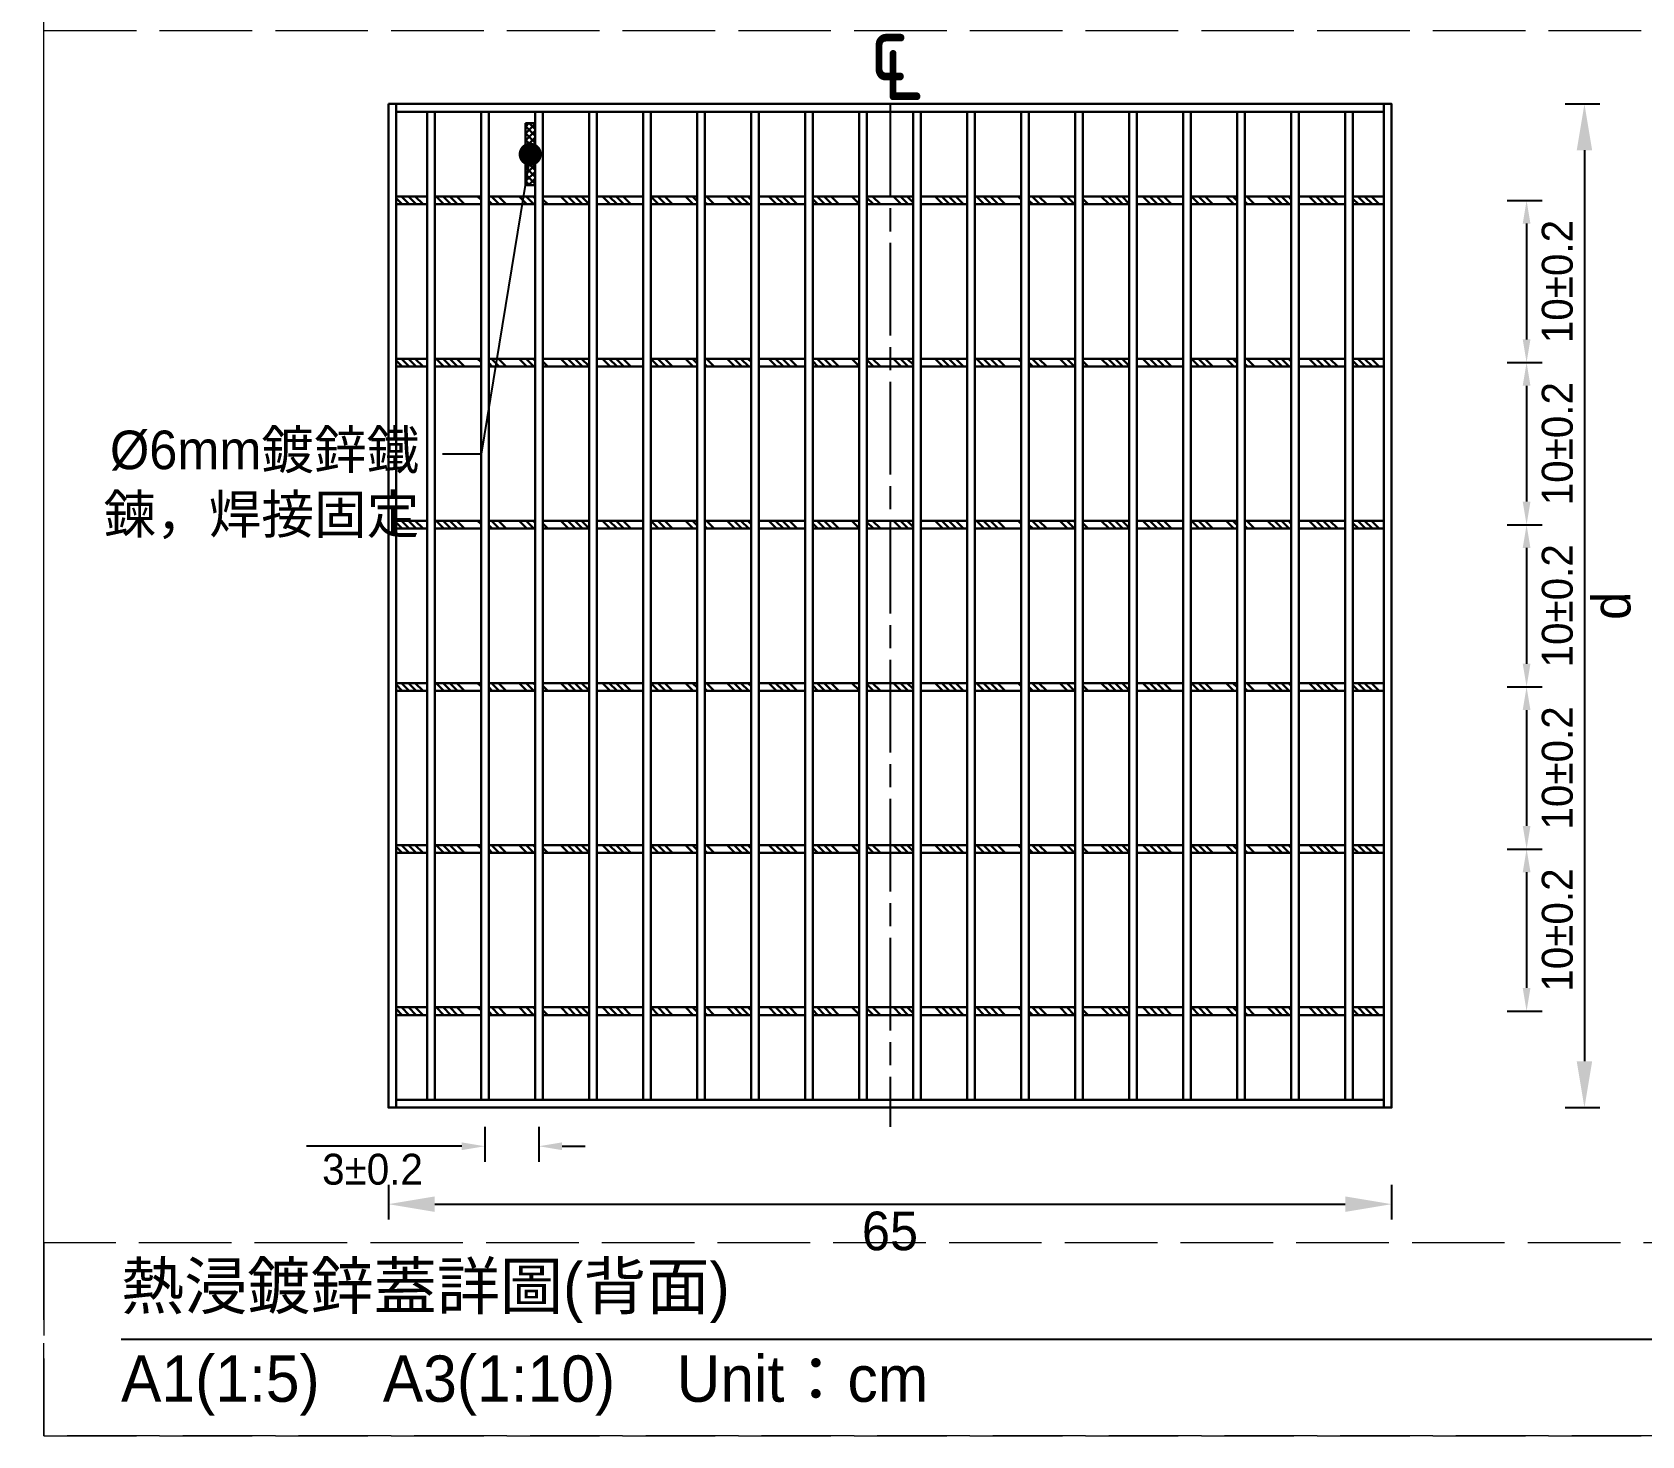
# Model space of a CAD drawing. Extents: x -2640 to 1802, y -2159 to 447.
# Drawn here: x -781.5 to -572.9, y -1721 to -1539.2 of the extents above; entities that cross this region are included whole.
import ezdxf
from ezdxf import colors
from ezdxf.entities.mleader import LeaderData, LeaderLine
from ezdxf.math import Vec2, Vec3

# ---------------------------------------------------------------- set-up
doc = ezdxf.new("R2010")
doc.units = 0
doc.header["$MEASUREMENT"] = 0
doc.linetypes.add('ACAD_ISO02W100', pattern=[15, 12, -3])
doc.linetypes.add('ACAD_ISO08W100', pattern=[36, 24, -3, 6, -3])
doc.layers.add('一、4.基本-隱藏', color=9, linetype='ACAD_ISO02W100', lineweight=20, plot=False)
doc.layers.add('三、3.文字-註解文字', color=2, linetype='Continuous')
doc.layers.add('二、2.繪圖-施作項目', color=181, linetype='Continuous', lineweight=30)
doc.styles.add('次圖名(詳圖)', font='MS PGothic.ttf', dxfattribs={"height": 6})
doc.styles.add('註解文字', font='MS PGothic.ttf', dxfattribs={"height": 4})
doc.styles.add('註解文字(詳圖)', font='MS PGothic.ttf', dxfattribs={"height": 5})
doc.dimstyles.new('註解文字', dxfattribs={"dimtxt": 4, "dimasz": 3, "dimexe": 2, "dimexo": 5, "dimgap": 1, "dimtad": 2, "dimzin": 0, "dimdsep": 46, "dimtxsty": '註解文字', "dimcen": 0.1, "dimclrd": 144, "dimclre": 144, "dimclrt": 256, "dimadec": 0, "dimazin": 0, "dimtfac": 1, "dimtofl": 0, "dimtmove": 0, "dimatfit": 3, "dimfxlon": 1, "dimtolj": 1, "dimtzin": 0, "dimlwd": -1, "dimlwe": -1, "dimarcsym": 1})
doc.dimstyles.new('註解文字(詳圖)', dxfattribs={"dimtxt": 5, "dimasz": 6, "dimexe": 2, "dimexo": 5, "dimgap": 1, "dimtad": 2, "dimzin": 0, "dimdsep": 46, "dimtxsty": '註解文字(詳圖)', "dimcen": 0.1, "dimclrd": 144, "dimclre": 144, "dimclrt": 256, "dimadec": 0, "dimazin": 0, "dimtfac": 1, "dimtofl": 0, "dimtmove": 0, "dimatfit": 3, "dimfxlon": 1, "dimtolj": 1, "dimtzin": 0, "dimlwd": -1, "dimlwe": -1, "dimarcsym": 1})

# ---------------------------------------------------------------- blocks, each defined once
blk = doc.blocks.new('_Dot')
at = {"color": 0, "linetype": 'ByBlock', "lineweight": -2}
blk.add_line((-0.5, 0), (-1, 0), dxfattribs=at)
at = {"color": 0, "linetype": 'ByBlock', "const_width": 0.5}
blk.add_lwpolyline([(-0.25, 0, 1), (0.25, 0, 1)], format="xyb", close=True, dxfattribs=at)
blk = doc.blocks.new('*D108')
at = {"layer": 'Defpoints', "color": 0, "transparency": 16777216}
for p in [(-735.35, -1678.5), (-605.35, -1678.5), (-605.35, -1691)]:
    blk.add_point(p, dxfattribs=at)
at = {"layer": '三、3.文字-註解文字', "color": 144, "transparency": 16777216}
for p, q in [((-735.35, -1688.5), (-735.35, -1693)), ((-605.35, -1688.5), (-605.35, -1693)), ((-729.35, -1691), (-611.35, -1691))]:
    blk.add_line(p, q, dxfattribs=at)
for points in [[(-729.35, -1690), (-729.35, -1692), (-735.35, -1691)], [(-611.35, -1690), (-611.35, -1692), (-605.35, -1691)]]:
    blk.add_solid(points, dxfattribs=at)
at = {"layer": '三、3.文字-註解文字', "transparency": 16777216, "insert": (-670.35, -1694.5), "char_height": 5, "attachment_point": 5, "style": '註解文字(詳圖)'}
blk.add_mtext('\\A1;65', dxfattribs=at)
blk = doc.blocks.new('*D109')
at = {"layer": 'Defpoints', "color": 0, "transparency": 16777216}
for p in [(-722.85, -1671.5), (-715.85, -1671.5), (-715.85, -1683.5)]:
    blk.add_point(p, dxfattribs=at)
at = {"layer": '三、3.文字-註解文字', "color": 144, "transparency": 16777216}
for p, q in [((-722.85, -1681), (-722.85, -1685.5)), ((-715.85, -1681), (-715.85, -1685.5)), ((-725.85, -1683.5), (-745.98, -1683.5)), ((-712.85, -1683.5), (-709.85, -1683.5))]:
    blk.add_line(p, q, dxfattribs=at)
for points in [[(-725.85, -1683), (-725.85, -1684), (-722.85, -1683.5)], [(-712.85, -1683), (-712.85, -1684), (-715.85, -1683.5)]]:
    blk.add_solid(points, dxfattribs=at)
at = {"layer": '三、3.文字-註解文字', "transparency": 16777216, "insert": (-737.41, -1686.5), "char_height": 4, "attachment_point": 5, "style": '註解文字'}
blk.add_mtext('\\A1;3%%P0.2', dxfattribs=at)
blk = doc.blocks.new('*D129')
at = {"layer": 'Defpoints', "color": 0, "transparency": 16777216}
for p in [(-605.35, -1548.5), (-605.35, -1678.5), (-580.35, -1678.5)]:
    blk.add_point(p, dxfattribs=at)
at = {"layer": '三、3.文字-註解文字', "color": 144, "transparency": 16777216}
for p, q in [((-582.85, -1548.5), (-578.35, -1548.5)), ((-580.35, -1554.5), (-580.35, -1672.5)), ((-582.85, -1678.5), (-578.35, -1678.5))]:
    blk.add_line(p, q, dxfattribs=at)
for points in [[(-581.35, -1554.5), (-579.35, -1554.5), (-580.35, -1548.5)], [(-581.35, -1672.5), (-579.35, -1672.5), (-580.35, -1678.5)]]:
    blk.add_solid(points, dxfattribs=at)
at = {"layer": '三、3.文字-註解文字', "transparency": 16777216, "insert": (-576.85, -1613.5), "char_height": 5, "attachment_point": 5, "rotation": 90, "style": '註解文字(詳圖)'}
blk.add_mtext('\\A1;d', dxfattribs=at)
blk = doc.blocks.new('*D130')
at = {"layer": 'Defpoints', "color": 0, "transparency": 16777216}
for p in [(-606.35, -1561), (-606.35, -1582), (-587.85, -1582)]:
    blk.add_point(p, dxfattribs=at)
at = {"layer": '三、3.文字-註解文字', "color": 144, "transparency": 16777216}
for p, q in [((-590.35, -1561), (-585.85, -1561)), ((-587.85, -1564), (-587.85, -1579)), ((-590.35, -1582), (-585.85, -1582))]:
    blk.add_line(p, q, dxfattribs=at)
for points in [[(-588.35, -1564), (-587.35, -1564), (-587.85, -1561)], [(-588.35, -1579), (-587.35, -1579), (-587.85, -1582)]]:
    blk.add_solid(points, dxfattribs=at)
at = {"layer": '三、3.文字-註解文字', "transparency": 16777216, "insert": (-583.85, -1571.5), "char_height": 4, "attachment_point": 5, "rotation": 90, "style": '註解文字'}
blk.add_mtext('\\A1;10%%P0.2', dxfattribs=at)
blk = doc.blocks.new('*D131')
at = {"layer": 'Defpoints', "color": 0, "transparency": 16777216}
for p in [(-606.35, -1582), (-606.35, -1603), (-587.85, -1603)]:
    blk.add_point(p, dxfattribs=at)
at = {"layer": '三、3.文字-註解文字', "color": 144, "transparency": 16777216}
for p, q in [((-590.35, -1582), (-585.85, -1582)), ((-587.85, -1585), (-587.85, -1600)), ((-590.35, -1603), (-585.85, -1603))]:
    blk.add_line(p, q, dxfattribs=at)
for points in [[(-588.35, -1585), (-587.35, -1585), (-587.85, -1582)], [(-588.35, -1600), (-587.35, -1600), (-587.85, -1603)]]:
    blk.add_solid(points, dxfattribs=at)
at = {"layer": '三、3.文字-註解文字', "transparency": 16777216, "insert": (-583.85, -1592.5), "char_height": 4, "attachment_point": 5, "rotation": 90, "style": '註解文字'}
blk.add_mtext('\\A1;10%%P0.2', dxfattribs=at)
blk = doc.blocks.new('*D132')
at = {"layer": 'Defpoints', "color": 0, "transparency": 16777216}
for p in [(-606.35, -1603), (-606.35, -1624), (-587.85, -1624)]:
    blk.add_point(p, dxfattribs=at)
at = {"layer": '三、3.文字-註解文字', "color": 144, "transparency": 16777216}
for p, q in [((-590.35, -1603), (-585.85, -1603)), ((-587.85, -1606), (-587.85, -1621)), ((-590.35, -1624), (-585.85, -1624))]:
    blk.add_line(p, q, dxfattribs=at)
for points in [[(-588.35, -1606), (-587.35, -1606), (-587.85, -1603)], [(-588.35, -1621), (-587.35, -1621), (-587.85, -1624)]]:
    blk.add_solid(points, dxfattribs=at)
at = {"layer": '三、3.文字-註解文字', "transparency": 16777216, "insert": (-583.85, -1613.5), "char_height": 4, "attachment_point": 5, "rotation": 90, "style": '註解文字'}
blk.add_mtext('\\A1;10%%P0.2', dxfattribs=at)
blk = doc.blocks.new('*D127')
at = {"layer": 'Defpoints', "color": 0, "transparency": 16777216}
for p in [(-606.35, -1624), (-606.35, -1645), (-587.85, -1645)]:
    blk.add_point(p, dxfattribs=at)
at = {"layer": '三、3.文字-註解文字', "color": 144, "transparency": 16777216}
for p, q in [((-590.35, -1624), (-585.85, -1624)), ((-587.85, -1627), (-587.85, -1642)), ((-590.35, -1645), (-585.85, -1645))]:
    blk.add_line(p, q, dxfattribs=at)
for points in [[(-588.35, -1627), (-587.35, -1627), (-587.85, -1624)], [(-588.35, -1642), (-587.35, -1642), (-587.85, -1645)]]:
    blk.add_solid(points, dxfattribs=at)
at = {"layer": '三、3.文字-註解文字', "transparency": 16777216, "insert": (-583.85, -1634.5), "char_height": 4, "attachment_point": 5, "rotation": 90, "style": '註解文字'}
blk.add_mtext('\\A1;10%%P0.2', dxfattribs=at)
blk = doc.blocks.new('*D128')
at = {"layer": 'Defpoints', "color": 0, "transparency": 16777216}
for p in [(-606.35, -1645), (-606.35, -1666), (-587.85, -1666)]:
    blk.add_point(p, dxfattribs=at)
at = {"layer": '三、3.文字-註解文字', "color": 144, "transparency": 16777216}
for p, q in [((-590.35, -1645), (-585.85, -1645)), ((-587.85, -1648), (-587.85, -1663)), ((-590.35, -1666), (-585.85, -1666))]:
    blk.add_line(p, q, dxfattribs=at)
for points in [[(-588.35, -1648), (-587.35, -1648), (-587.85, -1645)], [(-588.35, -1663), (-587.35, -1663), (-587.85, -1666)]]:
    blk.add_solid(points, dxfattribs=at)
at = {"layer": '三、3.文字-註解文字', "transparency": 16777216, "insert": (-583.85, -1655.5), "char_height": 4, "attachment_point": 5, "rotation": 90, "style": '註解文字'}
blk.add_mtext('\\A1;10%%P0.2', dxfattribs=at)

msp = doc.modelspace()

# ---------------------------------------------------------------- hatches: boundary and pattern name
at = {"layer": '二、2.繪圖-施作項目'}
h = msp.add_hatch(dxfattribs=at)
h.set_pattern_fill('ANSI37', color=144, scale=5)
h.set_pattern_definition([(45, (312.1575, -623.34146), (-0.44194174, 0.44194174), []), (135, (312.1575, -623.34146), (-0.44194174, -0.44194174), [])])
h.paths.add_polyline_path([(-716.347, -1551), (-717.597, -1551), (-717.597, -1559), (-716.347, -1559)])
h = msp.add_hatch(dxfattribs=at)
h.set_pattern_fill('ANSI34', color=256, scale=0.2, angle=270)
h.set_pattern_definition([(315, (-4765.2845, -4488.5812), (2.6940768, 2.6940768), []), (315, (-4765.2845, -4489.4792), (2.6940768, 2.6940768), []), (315, (-4765.2845, -4490.3773), (2.6940768, 2.6940768), []), (315, (-4765.2845, -4491.2753), (2.6940768, 2.6940768), [])])
h.paths.add_polyline_path([(-730.347, -1560.5), (-734.347, -1560.5), (-734.347, -1561.5), (-730.347, -1561.5)])
h.paths.add_polyline_path([(-723.347, -1560.5), (-729.347, -1560.5), (-729.347, -1561.5), (-723.347, -1561.5)])
h.paths.add_polyline_path([(-716.347, -1560.5), (-722.347, -1560.5), (-722.347, -1561.5), (-716.347, -1561.5)])
h.paths.add_polyline_path([(-709.347, -1560.5), (-715.347, -1560.5), (-715.347, -1561.5), (-709.347, -1561.5)])
h.paths.add_polyline_path([(-702.347, -1560.5), (-708.347, -1560.5), (-708.347, -1561.5), (-702.347, -1561.5)])
h.paths.add_polyline_path([(-695.347, -1560.5), (-701.347, -1560.5), (-701.347, -1561.5), (-695.347, -1561.5)])
h.paths.add_polyline_path([(-688.347, -1560.5), (-694.347, -1560.5), (-694.347, -1561.5), (-688.347, -1561.5)])
h.paths.add_polyline_path([(-681.347, -1560.5), (-687.347, -1560.5), (-687.347, -1561.5), (-681.347, -1561.5)])
h.paths.add_polyline_path([(-674.347, -1560.5), (-680.347, -1560.5), (-680.347, -1561.5), (-674.347, -1561.5)])
h.paths.add_polyline_path([(-667.347, -1560.5), (-673.347, -1560.5), (-673.347, -1561.5), (-667.347, -1561.5)])
h.paths.add_polyline_path([(-660.347, -1560.5), (-666.347, -1560.5), (-666.347, -1561.5), (-660.347, -1561.5)])
h.paths.add_polyline_path([(-653.347, -1560.5), (-659.347, -1560.5), (-659.347, -1561.5), (-653.347, -1561.5)])
h.paths.add_polyline_path([(-646.347, -1560.5), (-652.347, -1560.5), (-652.347, -1561.5), (-646.347, -1561.5)])
h.paths.add_polyline_path([(-639.347, -1560.5), (-645.347, -1560.5), (-645.347, -1561.5), (-639.347, -1561.5)])
h.paths.add_polyline_path([(-632.347, -1560.5), (-638.347, -1560.5), (-638.347, -1561.5), (-632.347, -1561.5)])
h.paths.add_polyline_path([(-625.347, -1560.5), (-631.347, -1560.5), (-631.347, -1561.5), (-625.347, -1561.5)])
h.paths.add_polyline_path([(-618.347, -1560.5), (-624.347, -1560.5), (-624.347, -1561.5), (-618.347, -1561.5)])
h.paths.add_polyline_path([(-611.347, -1560.5), (-617.347, -1560.5), (-617.347, -1561.5), (-611.347, -1561.5)])
h.paths.add_polyline_path([(-606.347, -1560.5), (-610.347, -1560.5), (-610.347, -1561.5), (-606.347, -1561.5)])
h = msp.add_hatch(dxfattribs=at)
h.set_pattern_fill('ANSI34', color=256, scale=0.2, angle=270)
h.set_pattern_definition([(315, (-4765.2845, -4509.5812), (2.6940768, 2.6940768), []), (315, (-4765.2845, -4510.4792), (2.6940768, 2.6940768), []), (315, (-4765.2845, -4511.3773), (2.6940768, 2.6940768), []), (315, (-4765.2845, -4512.2753), (2.6940768, 2.6940768), [])])
h.paths.add_polyline_path([(-730.347, -1581.5), (-734.347, -1581.5), (-734.347, -1582.5), (-730.347, -1582.5)])
h.paths.add_polyline_path([(-723.347, -1581.5), (-729.347, -1581.5), (-729.347, -1582.5), (-723.347, -1582.5)])
h.paths.add_polyline_path([(-716.347, -1581.5), (-722.347, -1581.5), (-722.347, -1582.5), (-716.347, -1582.5)])
h.paths.add_polyline_path([(-709.347, -1581.5), (-715.347, -1581.5), (-715.347, -1582.5), (-709.347, -1582.5)])
h.paths.add_polyline_path([(-702.347, -1581.5), (-708.347, -1581.5), (-708.347, -1582.5), (-702.347, -1582.5)])
h.paths.add_polyline_path([(-695.347, -1581.5), (-701.347, -1581.5), (-701.347, -1582.5), (-695.347, -1582.5)])
h.paths.add_polyline_path([(-688.347, -1581.5), (-694.347, -1581.5), (-694.347, -1582.5), (-688.347, -1582.5)])
h.paths.add_polyline_path([(-681.347, -1581.5), (-687.347, -1581.5), (-687.347, -1582.5), (-681.347, -1582.5)])
h.paths.add_polyline_path([(-674.347, -1581.5), (-680.347, -1581.5), (-680.347, -1582.5), (-674.347, -1582.5)])
h.paths.add_polyline_path([(-667.347, -1581.5), (-673.347, -1581.5), (-673.347, -1582.5), (-667.347, -1582.5)])
h.paths.add_polyline_path([(-660.347, -1581.5), (-666.347, -1581.5), (-666.347, -1582.5), (-660.347, -1582.5)])
h.paths.add_polyline_path([(-653.347, -1581.5), (-659.347, -1581.5), (-659.347, -1582.5), (-653.347, -1582.5)])
h.paths.add_polyline_path([(-646.347, -1581.5), (-652.347, -1581.5), (-652.347, -1582.5), (-646.347, -1582.5)])
h.paths.add_polyline_path([(-639.347, -1581.5), (-645.347, -1581.5), (-645.347, -1582.5), (-639.347, -1582.5)])
h.paths.add_polyline_path([(-632.347, -1581.5), (-638.347, -1581.5), (-638.347, -1582.5), (-632.347, -1582.5)])
h.paths.add_polyline_path([(-625.347, -1581.5), (-631.347, -1581.5), (-631.347, -1582.5), (-625.347, -1582.5)])
h.paths.add_polyline_path([(-618.347, -1581.5), (-624.347, -1581.5), (-624.347, -1582.5), (-618.347, -1582.5)])
h.paths.add_polyline_path([(-611.347, -1581.5), (-617.347, -1581.5), (-617.347, -1582.5), (-611.347, -1582.5)])
h.paths.add_polyline_path([(-606.347, -1581.5), (-610.347, -1581.5), (-610.347, -1582.5), (-606.347, -1582.5)])
h = msp.add_hatch(dxfattribs=at)
h.set_pattern_fill('ANSI34', color=256, scale=0.2, angle=270)
h.set_pattern_definition([(315, (-4765.2845, -4530.5812), (2.6940768, 2.6940768), []), (315, (-4765.2845, -4531.4792), (2.6940768, 2.6940768), []), (315, (-4765.2845, -4532.3773), (2.6940768, 2.6940768), []), (315, (-4765.2845, -4533.2753), (2.6940768, 2.6940768), [])])
h.paths.add_polyline_path([(-730.347, -1602.5), (-734.347, -1602.5), (-734.347, -1603.5), (-730.347, -1603.5)])
h.paths.add_polyline_path([(-723.347, -1602.5), (-729.347, -1602.5), (-729.347, -1603.5), (-723.347, -1603.5)])
h.paths.add_polyline_path([(-716.347, -1602.5), (-722.347, -1602.5), (-722.347, -1603.5), (-716.347, -1603.5)])
h.paths.add_polyline_path([(-709.347, -1602.5), (-715.347, -1602.5), (-715.347, -1603.5), (-709.347, -1603.5)])
h.paths.add_polyline_path([(-702.347, -1602.5), (-708.347, -1602.5), (-708.347, -1603.5), (-702.347, -1603.5)])
h.paths.add_polyline_path([(-695.347, -1602.5), (-701.347, -1602.5), (-701.347, -1603.5), (-695.347, -1603.5)])
h.paths.add_polyline_path([(-688.347, -1602.5), (-694.347, -1602.5), (-694.347, -1603.5), (-688.347, -1603.5)])
h.paths.add_polyline_path([(-681.347, -1602.5), (-687.347, -1602.5), (-687.347, -1603.5), (-681.347, -1603.5)])
h.paths.add_polyline_path([(-674.347, -1602.5), (-680.347, -1602.5), (-680.347, -1603.5), (-674.347, -1603.5)])
h.paths.add_polyline_path([(-667.347, -1602.5), (-673.347, -1602.5), (-673.347, -1603.5), (-667.347, -1603.5)])
h.paths.add_polyline_path([(-660.347, -1602.5), (-666.347, -1602.5), (-666.347, -1603.5), (-660.347, -1603.5)])
h.paths.add_polyline_path([(-653.347, -1602.5), (-659.347, -1602.5), (-659.347, -1603.5), (-653.347, -1603.5)])
h.paths.add_polyline_path([(-646.347, -1602.5), (-652.347, -1602.5), (-652.347, -1603.5), (-646.347, -1603.5)])
h.paths.add_polyline_path([(-639.347, -1602.5), (-645.347, -1602.5), (-645.347, -1603.5), (-639.347, -1603.5)])
h.paths.add_polyline_path([(-632.347, -1602.5), (-638.347, -1602.5), (-638.347, -1603.5), (-632.347, -1603.5)])
h.paths.add_polyline_path([(-625.347, -1602.5), (-631.347, -1602.5), (-631.347, -1603.5), (-625.347, -1603.5)])
h.paths.add_polyline_path([(-618.347, -1602.5), (-624.347, -1602.5), (-624.347, -1603.5), (-618.347, -1603.5)])
h.paths.add_polyline_path([(-611.347, -1602.5), (-617.347, -1602.5), (-617.347, -1603.5), (-611.347, -1603.5)])
h.paths.add_polyline_path([(-606.347, -1602.5), (-610.347, -1602.5), (-610.347, -1603.5), (-606.347, -1603.5)])
h = msp.add_hatch(dxfattribs=at)
h.set_pattern_fill('ANSI34', color=256, scale=0.2, angle=270)
h.set_pattern_definition([(315, (-4765.2845, -4551.5812), (2.6940768, 2.6940768), []), (315, (-4765.2845, -4552.4792), (2.6940768, 2.6940768), []), (315, (-4765.2845, -4553.3773), (2.6940768, 2.6940768), []), (315, (-4765.2845, -4554.2753), (2.6940768, 2.6940768), [])])
h.paths.add_polyline_path([(-730.347, -1623.5), (-734.347, -1623.5), (-734.347, -1624.5), (-730.347, -1624.5)])
h.paths.add_polyline_path([(-723.347, -1623.5), (-729.347, -1623.5), (-729.347, -1624.5), (-723.347, -1624.5)])
h.paths.add_polyline_path([(-716.347, -1623.5), (-722.347, -1623.5), (-722.347, -1624.5), (-716.347, -1624.5)])
h.paths.add_polyline_path([(-709.347, -1623.5), (-715.347, -1623.5), (-715.347, -1624.5), (-709.347, -1624.5)])
h.paths.add_polyline_path([(-702.347, -1623.5), (-708.347, -1623.5), (-708.347, -1624.5), (-702.347, -1624.5)])
h.paths.add_polyline_path([(-695.347, -1623.5), (-701.347, -1623.5), (-701.347, -1624.5), (-695.347, -1624.5)])
h.paths.add_polyline_path([(-688.347, -1623.5), (-694.347, -1623.5), (-694.347, -1624.5), (-688.347, -1624.5)])
h.paths.add_polyline_path([(-681.347, -1623.5), (-687.347, -1623.5), (-687.347, -1624.5), (-681.347, -1624.5)])
h.paths.add_polyline_path([(-674.347, -1623.5), (-680.347, -1623.5), (-680.347, -1624.5), (-674.347, -1624.5)])
h.paths.add_polyline_path([(-667.347, -1623.5), (-673.347, -1623.5), (-673.347, -1624.5), (-667.347, -1624.5)])
h.paths.add_polyline_path([(-660.347, -1623.5), (-666.347, -1623.5), (-666.347, -1624.5), (-660.347, -1624.5)])
h.paths.add_polyline_path([(-653.347, -1623.5), (-659.347, -1623.5), (-659.347, -1624.5), (-653.347, -1624.5)])
h.paths.add_polyline_path([(-646.347, -1623.5), (-652.347, -1623.5), (-652.347, -1624.5), (-646.347, -1624.5)])
h.paths.add_polyline_path([(-639.347, -1623.5), (-645.347, -1623.5), (-645.347, -1624.5), (-639.347, -1624.5)])
h.paths.add_polyline_path([(-632.347, -1623.5), (-638.347, -1623.5), (-638.347, -1624.5), (-632.347, -1624.5)])
h.paths.add_polyline_path([(-625.347, -1623.5), (-631.347, -1623.5), (-631.347, -1624.5), (-625.347, -1624.5)])
h.paths.add_polyline_path([(-618.347, -1623.5), (-624.347, -1623.5), (-624.347, -1624.5), (-618.347, -1624.5)])
h.paths.add_polyline_path([(-611.347, -1623.5), (-617.347, -1623.5), (-617.347, -1624.5), (-611.347, -1624.5)])
h.paths.add_polyline_path([(-606.347, -1623.5), (-610.347, -1623.5), (-610.347, -1624.5), (-606.347, -1624.5)])
h = msp.add_hatch(dxfattribs=at)
h.set_pattern_fill('ANSI34', color=256, scale=0.2, angle=270)
h.set_pattern_definition([(315, (-4765.2845, -4572.5812), (2.6940768, 2.6940768), []), (315, (-4765.2845, -4573.4792), (2.6940768, 2.6940768), []), (315, (-4765.2845, -4574.3773), (2.6940768, 2.6940768), []), (315, (-4765.2845, -4575.2753), (2.6940768, 2.6940768), [])])
h.paths.add_polyline_path([(-730.347, -1644.5), (-734.347, -1644.5), (-734.347, -1645.5), (-730.347, -1645.5)])
h.paths.add_polyline_path([(-723.347, -1644.5), (-729.347, -1644.5), (-729.347, -1645.5), (-723.347, -1645.5)])
h.paths.add_polyline_path([(-716.347, -1644.5), (-722.347, -1644.5), (-722.347, -1645.5), (-716.347, -1645.5)])
h.paths.add_polyline_path([(-709.347, -1644.5), (-715.347, -1644.5), (-715.347, -1645.5), (-709.347, -1645.5)])
h.paths.add_polyline_path([(-702.347, -1644.5), (-708.347, -1644.5), (-708.347, -1645.5), (-702.347, -1645.5)])
h.paths.add_polyline_path([(-695.347, -1644.5), (-701.347, -1644.5), (-701.347, -1645.5), (-695.347, -1645.5)])
h.paths.add_polyline_path([(-688.347, -1644.5), (-694.347, -1644.5), (-694.347, -1645.5), (-688.347, -1645.5)])
h.paths.add_polyline_path([(-681.347, -1644.5), (-687.347, -1644.5), (-687.347, -1645.5), (-681.347, -1645.5)])
h.paths.add_polyline_path([(-674.347, -1644.5), (-680.347, -1644.5), (-680.347, -1645.5), (-674.347, -1645.5)])
h.paths.add_polyline_path([(-667.347, -1644.5), (-673.347, -1644.5), (-673.347, -1645.5), (-667.347, -1645.5)])
h.paths.add_polyline_path([(-660.347, -1644.5), (-666.347, -1644.5), (-666.347, -1645.5), (-660.347, -1645.5)])
h.paths.add_polyline_path([(-653.347, -1644.5), (-659.347, -1644.5), (-659.347, -1645.5), (-653.347, -1645.5)])
h.paths.add_polyline_path([(-646.347, -1644.5), (-652.347, -1644.5), (-652.347, -1645.5), (-646.347, -1645.5)])
h.paths.add_polyline_path([(-639.347, -1644.5), (-645.347, -1644.5), (-645.347, -1645.5), (-639.347, -1645.5)])
h.paths.add_polyline_path([(-632.347, -1644.5), (-638.347, -1644.5), (-638.347, -1645.5), (-632.347, -1645.5)])
h.paths.add_polyline_path([(-625.347, -1644.5), (-631.347, -1644.5), (-631.347, -1645.5), (-625.347, -1645.5)])
h.paths.add_polyline_path([(-618.347, -1644.5), (-624.347, -1644.5), (-624.347, -1645.5), (-618.347, -1645.5)])
h.paths.add_polyline_path([(-611.347, -1644.5), (-617.347, -1644.5), (-617.347, -1645.5), (-611.347, -1645.5)])
h.paths.add_polyline_path([(-606.347, -1644.5), (-610.347, -1644.5), (-610.347, -1645.5), (-606.347, -1645.5)])
h = msp.add_hatch(dxfattribs=at)
h.set_pattern_fill('ANSI34', color=256, scale=0.2, angle=270)
h.set_pattern_definition([(315, (-4765.2845, -4593.5812), (2.6940768, 2.6940768), []), (315, (-4765.2845, -4594.4792), (2.6940768, 2.6940768), []), (315, (-4765.2845, -4595.3773), (2.6940768, 2.6940768), []), (315, (-4765.2845, -4596.2753), (2.6940768, 2.6940768), [])])
h.paths.add_polyline_path([(-730.347, -1665.5), (-734.347, -1665.5), (-734.347, -1666.5), (-730.347, -1666.5)])
h.paths.add_polyline_path([(-723.347, -1665.5), (-729.347, -1665.5), (-729.347, -1666.5), (-723.347, -1666.5)])
h.paths.add_polyline_path([(-716.347, -1665.5), (-722.347, -1665.5), (-722.347, -1666.5), (-716.347, -1666.5)])
h.paths.add_polyline_path([(-709.347, -1665.5), (-715.347, -1665.5), (-715.347, -1666.5), (-709.347, -1666.5)])
h.paths.add_polyline_path([(-702.347, -1665.5), (-708.347, -1665.5), (-708.347, -1666.5), (-702.347, -1666.5)])
h.paths.add_polyline_path([(-695.347, -1665.5), (-701.347, -1665.5), (-701.347, -1666.5), (-695.347, -1666.5)])
h.paths.add_polyline_path([(-688.347, -1665.5), (-694.347, -1665.5), (-694.347, -1666.5), (-688.347, -1666.5)])
h.paths.add_polyline_path([(-681.347, -1665.5), (-687.347, -1665.5), (-687.347, -1666.5), (-681.347, -1666.5)])
h.paths.add_polyline_path([(-674.347, -1665.5), (-680.347, -1665.5), (-680.347, -1666.5), (-674.347, -1666.5)])
h.paths.add_polyline_path([(-667.347, -1665.5), (-673.347, -1665.5), (-673.347, -1666.5), (-667.347, -1666.5)])
h.paths.add_polyline_path([(-660.347, -1665.5), (-666.347, -1665.5), (-666.347, -1666.5), (-660.347, -1666.5)])
h.paths.add_polyline_path([(-653.347, -1665.5), (-659.347, -1665.5), (-659.347, -1666.5), (-653.347, -1666.5)])
h.paths.add_polyline_path([(-646.347, -1665.5), (-652.347, -1665.5), (-652.347, -1666.5), (-646.347, -1666.5)])
h.paths.add_polyline_path([(-639.347, -1665.5), (-645.347, -1665.5), (-645.347, -1666.5), (-639.347, -1666.5)])
h.paths.add_polyline_path([(-632.347, -1665.5), (-638.347, -1665.5), (-638.347, -1666.5), (-632.347, -1666.5)])
h.paths.add_polyline_path([(-625.347, -1665.5), (-631.347, -1665.5), (-631.347, -1666.5), (-625.347, -1666.5)])
h.paths.add_polyline_path([(-618.347, -1665.5), (-624.347, -1665.5), (-624.347, -1666.5), (-618.347, -1666.5)])
h.paths.add_polyline_path([(-611.347, -1665.5), (-617.347, -1665.5), (-617.347, -1666.5), (-611.347, -1666.5)])
h.paths.add_polyline_path([(-606.347, -1665.5), (-610.347, -1665.5), (-610.347, -1666.5), (-606.347, -1666.5)])

# ---------------------------------------------------------------- linework, layer by layer
at = {"layer": '一、4.基本-隱藏'}
for points in [[(-780, -1214), (0, -1214), (0, -1721), (-780, -1721)], [(-780, -1539), (-545.693, -1539), (-545.693, -1696), (-780, -1696)], [(-780, -1721), (-545.693, -1721), (-545.693, -1696), (-780, -1696)]]:
    msp.add_lwpolyline(points, close=True, dxfattribs=at)
at = {"layer": '三、3.文字-註解文字', "linetype": 'ACAD_ISO08W100', "ltscale": 0.5}
msp.add_lwpolyline([(-670.347, -1548.5), (-670.347, -1681)], dxfattribs=at)
at = {"layer": '三、3.文字-註解文字'}
msp.add_lwpolyline([(-770, -1708.5), (-555.693, -1708.5)], dxfattribs=at)
at = {"layer": '二、2.繪圖-施作項目'}
for points in [[(-735.347, -1548.5), (-605.347, -1548.5)], [(-735.347, -1548.5), (-735.347, -1678.5)], [(-734.347, -1548.5), (-734.347, -1678.5)], [(-734.347, -1549.5), (-606.347, -1549.5)], [(-730.347, -1549.5), (-730.347, -1677.5)], [(-729.347, -1549.5), (-729.347, -1677.5)], [(-723.347, -1549.5), (-723.347, -1677.5)], [(-722.347, -1549.5), (-722.347, -1677.5)], [(-716.347, -1549.5), (-716.347, -1677.5)], [(-715.347, -1549.5), (-715.347, -1677.5)], [(-709.347, -1549.5), (-709.347, -1677.5)], [(-708.347, -1549.5), (-708.347, -1677.5)], [(-702.347, -1549.5), (-702.347, -1677.5)], [(-701.347, -1549.5), (-701.347, -1677.5)], [(-695.347, -1549.5), (-695.347, -1677.5)], [(-694.347, -1549.5), (-694.347, -1677.5)], [(-688.347, -1549.5), (-688.347, -1677.5)], [(-687.347, -1549.5), (-687.347, -1677.5)], [(-681.347, -1549.5), (-681.347, -1677.5)], [(-680.347, -1549.5), (-680.347, -1677.5)], [(-674.347, -1549.5), (-674.347, -1677.5)], [(-673.347, -1549.5), (-673.347, -1677.5)], [(-667.347, -1549.5), (-667.347, -1677.5)], [(-666.347, -1549.5), (-666.347, -1677.5)], [(-660.347, -1549.5), (-660.347, -1677.5)], [(-659.347, -1549.5), (-659.347, -1677.5)], [(-653.347, -1549.5), (-653.347, -1677.5)], [(-652.347, -1549.5), (-652.347, -1677.5)], [(-646.347, -1549.5), (-646.347, -1677.5)], [(-645.347, -1549.5), (-645.347, -1677.5)], [(-639.347, -1549.5), (-639.347, -1677.5)], [(-638.347, -1549.5), (-638.347, -1677.5)], [(-632.347, -1549.5), (-632.347, -1677.5)], [(-631.347, -1549.5), (-631.347, -1677.5)], [(-625.347, -1549.5), (-625.347, -1677.5)], [(-624.347, -1549.5), (-624.347, -1677.5)], [(-618.347, -1549.5), (-618.347, -1677.5)], [(-617.347, -1549.5), (-617.347, -1677.5)], [(-611.347, -1549.5), (-611.347, -1677.5)], [(-610.347, -1549.5), (-610.347, -1677.5)], [(-606.347, -1548.5), (-606.347, -1678.5)], [(-605.347, -1548.5), (-605.347, -1678.5)], [(-717.597, -1559), (-717.597, -1551)], [(-717.597, -1551), (-716.347, -1551)], [(-716.347, -1559), (-716.347, -1551)], [(-717.597, -1559), (-716.347, -1559)], [(-734.347, -1560.5), (-730.347, -1560.5)], [(-734.347, -1561.5), (-730.347, -1561.5)], [(-729.347, -1560.5), (-723.347, -1560.5)], [(-729.347, -1561.5), (-723.347, -1561.5)], [(-722.347, -1560.5), (-716.347, -1560.5)], [(-722.347, -1561.5), (-716.347, -1561.5)], [(-715.347, -1560.5), (-709.347, -1560.5)], [(-715.347, -1561.5), (-709.347, -1561.5)], [(-708.347, -1560.5), (-702.347, -1560.5)], [(-708.347, -1561.5), (-702.347, -1561.5)], [(-701.347, -1560.5), (-695.347, -1560.5)], [(-701.347, -1561.5), (-695.347, -1561.5)], [(-694.347, -1560.5), (-688.347, -1560.5)], [(-694.347, -1561.5), (-688.347, -1561.5)], [(-687.347, -1560.5), (-681.347, -1560.5)], [(-687.347, -1561.5), (-681.347, -1561.5)], [(-680.347, -1560.5), (-674.347, -1560.5)], [(-680.347, -1561.5), (-674.347, -1561.5)], [(-673.347, -1560.5), (-667.347, -1560.5)], [(-673.347, -1561.5), (-667.347, -1561.5)], [(-666.347, -1560.5), (-660.347, -1560.5)], [(-666.347, -1561.5), (-660.347, -1561.5)], [(-659.347, -1560.5), (-653.347, -1560.5)], [(-659.347, -1561.5), (-653.347, -1561.5)], [(-652.347, -1560.5), (-646.347, -1560.5)], [(-652.347, -1561.5), (-646.347, -1561.5)], [(-645.347, -1560.5), (-639.347, -1560.5)], [(-645.347, -1561.5), (-639.347, -1561.5)], [(-638.347, -1560.5), (-632.347, -1560.5)], [(-638.347, -1561.5), (-632.347, -1561.5)], [(-631.347, -1560.5), (-625.347, -1560.5)], [(-631.347, -1561.5), (-625.347, -1561.5)], [(-624.347, -1560.5), (-618.347, -1560.5)], [(-624.347, -1561.5), (-618.347, -1561.5)], [(-617.347, -1560.5), (-611.347, -1560.5)], [(-617.347, -1561.5), (-611.347, -1561.5)], [(-610.347, -1560.5), (-606.347, -1560.5)], [(-610.347, -1561.5), (-606.347, -1561.5)], [(-734.347, -1581.5), (-730.347, -1581.5)], [(-734.347, -1582.5), (-730.347, -1582.5)], [(-729.347, -1581.5), (-723.347, -1581.5)], [(-729.347, -1582.5), (-723.347, -1582.5)], [(-722.347, -1581.5), (-716.347, -1581.5)], [(-722.347, -1582.5), (-716.347, -1582.5)], [(-715.347, -1581.5), (-709.347, -1581.5)], [(-715.347, -1582.5), (-709.347, -1582.5)], [(-708.347, -1581.5), (-702.347, -1581.5)], [(-708.347, -1582.5), (-702.347, -1582.5)], [(-701.347, -1581.5), (-695.347, -1581.5)], [(-701.347, -1582.5), (-695.347, -1582.5)], [(-694.347, -1581.5), (-688.347, -1581.5)], [(-694.347, -1582.5), (-688.347, -1582.5)], [(-687.347, -1581.5), (-681.347, -1581.5)], [(-687.347, -1582.5), (-681.347, -1582.5)], [(-680.347, -1581.5), (-674.347, -1581.5)], [(-680.347, -1582.5), (-674.347, -1582.5)], [(-673.347, -1581.5), (-667.347, -1581.5)], [(-673.347, -1582.5), (-667.347, -1582.5)], [(-666.347, -1581.5), (-660.347, -1581.5)], [(-666.347, -1582.5), (-660.347, -1582.5)], [(-659.347, -1581.5), (-653.347, -1581.5)], [(-659.347, -1582.5), (-653.347, -1582.5)], [(-652.347, -1581.5), (-646.347, -1581.5)], [(-652.347, -1582.5), (-646.347, -1582.5)], [(-645.347, -1581.5), (-639.347, -1581.5)], [(-645.347, -1582.5), (-639.347, -1582.5)], [(-638.347, -1581.5), (-632.347, -1581.5)], [(-638.347, -1582.5), (-632.347, -1582.5)], [(-631.347, -1581.5), (-625.347, -1581.5)], [(-631.347, -1582.5), (-625.347, -1582.5)], [(-624.347, -1581.5), (-618.347, -1581.5)], [(-624.347, -1582.5), (-618.347, -1582.5)], [(-617.347, -1581.5), (-611.347, -1581.5)], [(-617.347, -1582.5), (-611.347, -1582.5)], [(-610.347, -1581.5), (-606.347, -1581.5)], [(-610.347, -1582.5), (-606.347, -1582.5)], [(-734.347, -1602.5), (-730.347, -1602.5)], [(-734.347, -1603.5), (-730.347, -1603.5)], [(-729.347, -1602.5), (-723.347, -1602.5)], [(-729.347, -1603.5), (-723.347, -1603.5)], [(-722.347, -1602.5), (-716.347, -1602.5)], [(-722.347, -1603.5), (-716.347, -1603.5)], [(-715.347, -1602.5), (-709.347, -1602.5)], [(-715.347, -1603.5), (-709.347, -1603.5)], [(-708.347, -1602.5), (-702.347, -1602.5)], [(-708.347, -1603.5), (-702.347, -1603.5)], [(-701.347, -1602.5), (-695.347, -1602.5)], [(-701.347, -1603.5), (-695.347, -1603.5)], [(-694.347, -1602.5), (-688.347, -1602.5)], [(-694.347, -1603.5), (-688.347, -1603.5)], [(-687.347, -1602.5), (-681.347, -1602.5)], [(-687.347, -1603.5), (-681.347, -1603.5)], [(-680.347, -1602.5), (-674.347, -1602.5)], [(-680.347, -1603.5), (-674.347, -1603.5)], [(-673.347, -1602.5), (-667.347, -1602.5)], [(-673.347, -1603.5), (-667.347, -1603.5)], [(-666.347, -1602.5), (-660.347, -1602.5)], [(-666.347, -1603.5), (-660.347, -1603.5)], [(-659.347, -1602.5), (-653.347, -1602.5)], [(-659.347, -1603.5), (-653.347, -1603.5)], [(-652.347, -1602.5), (-646.347, -1602.5)], [(-652.347, -1603.5), (-646.347, -1603.5)], [(-645.347, -1602.5), (-639.347, -1602.5)], [(-645.347, -1603.5), (-639.347, -1603.5)], [(-638.347, -1602.5), (-632.347, -1602.5)], [(-638.347, -1603.5), (-632.347, -1603.5)], [(-631.347, -1602.5), (-625.347, -1602.5)], [(-631.347, -1603.5), (-625.347, -1603.5)], [(-624.347, -1602.5), (-618.347, -1602.5)], [(-624.347, -1603.5), (-618.347, -1603.5)], [(-617.347, -1602.5), (-611.347, -1602.5)], [(-617.347, -1603.5), (-611.347, -1603.5)], [(-610.347, -1602.5), (-606.347, -1602.5)], [(-610.347, -1603.5), (-606.347, -1603.5)], [(-734.347, -1623.5), (-730.347, -1623.5)], [(-734.347, -1624.5), (-730.347, -1624.5)], [(-729.347, -1623.5), (-723.347, -1623.5)], [(-729.347, -1624.5), (-723.347, -1624.5)], [(-722.347, -1623.5), (-716.347, -1623.5)], [(-722.347, -1624.5), (-716.347, -1624.5)], [(-715.347, -1623.5), (-709.347, -1623.5)], [(-715.347, -1624.5), (-709.347, -1624.5)], [(-708.347, -1623.5), (-702.347, -1623.5)], [(-708.347, -1624.5), (-702.347, -1624.5)], [(-701.347, -1623.5), (-695.347, -1623.5)], [(-701.347, -1624.5), (-695.347, -1624.5)], [(-694.347, -1623.5), (-688.347, -1623.5)], [(-694.347, -1624.5), (-688.347, -1624.5)], [(-687.347, -1623.5), (-681.347, -1623.5)], [(-687.347, -1624.5), (-681.347, -1624.5)], [(-680.347, -1623.5), (-674.347, -1623.5)], [(-680.347, -1624.5), (-674.347, -1624.5)], [(-673.347, -1623.5), (-667.347, -1623.5)], [(-673.347, -1624.5), (-667.347, -1624.5)], [(-666.347, -1623.5), (-660.347, -1623.5)], [(-666.347, -1624.5), (-660.347, -1624.5)], [(-659.347, -1623.5), (-653.347, -1623.5)], [(-659.347, -1624.5), (-653.347, -1624.5)], [(-652.347, -1623.5), (-646.347, -1623.5)], [(-652.347, -1624.5), (-646.347, -1624.5)], [(-645.347, -1623.5), (-639.347, -1623.5)], [(-645.347, -1624.5), (-639.347, -1624.5)], [(-638.347, -1623.5), (-632.347, -1623.5)], [(-638.347, -1624.5), (-632.347, -1624.5)], [(-631.347, -1623.5), (-625.347, -1623.5)], [(-631.347, -1624.5), (-625.347, -1624.5)], [(-624.347, -1623.5), (-618.347, -1623.5)], [(-624.347, -1624.5), (-618.347, -1624.5)], [(-617.347, -1623.5), (-611.347, -1623.5)], [(-617.347, -1624.5), (-611.347, -1624.5)], [(-610.347, -1623.5), (-606.347, -1623.5)], [(-610.347, -1624.5), (-606.347, -1624.5)], [(-734.347, -1644.5), (-730.347, -1644.5)], [(-734.347, -1645.5), (-730.347, -1645.5)], [(-729.347, -1644.5), (-723.347, -1644.5)], [(-729.347, -1645.5), (-723.347, -1645.5)], [(-722.347, -1644.5), (-716.347, -1644.5)], [(-722.347, -1645.5), (-716.347, -1645.5)], [(-715.347, -1644.5), (-709.347, -1644.5)], [(-715.347, -1645.5), (-709.347, -1645.5)], [(-708.347, -1644.5), (-702.347, -1644.5)], [(-708.347, -1645.5), (-702.347, -1645.5)], [(-701.347, -1644.5), (-695.347, -1644.5)], [(-701.347, -1645.5), (-695.347, -1645.5)], [(-694.347, -1644.5), (-688.347, -1644.5)], [(-694.347, -1645.5), (-688.347, -1645.5)], [(-687.347, -1644.5), (-681.347, -1644.5)], [(-687.347, -1645.5), (-681.347, -1645.5)], [(-680.347, -1644.5), (-674.347, -1644.5)], [(-680.347, -1645.5), (-674.347, -1645.5)], [(-673.347, -1644.5), (-667.347, -1644.5)], [(-673.347, -1645.5), (-667.347, -1645.5)], [(-666.347, -1644.5), (-660.347, -1644.5)], [(-666.347, -1645.5), (-660.347, -1645.5)], [(-659.347, -1644.5), (-653.347, -1644.5)], [(-659.347, -1645.5), (-653.347, -1645.5)], [(-652.347, -1644.5), (-646.347, -1644.5)], [(-652.347, -1645.5), (-646.347, -1645.5)], [(-645.347, -1644.5), (-639.347, -1644.5)], [(-645.347, -1645.5), (-639.347, -1645.5)], [(-638.347, -1644.5), (-632.347, -1644.5)], [(-638.347, -1645.5), (-632.347, -1645.5)], [(-631.347, -1644.5), (-625.347, -1644.5)], [(-631.347, -1645.5), (-625.347, -1645.5)], [(-624.347, -1644.5), (-618.347, -1644.5)], [(-624.347, -1645.5), (-618.347, -1645.5)], [(-617.347, -1644.5), (-611.347, -1644.5)], [(-617.347, -1645.5), (-611.347, -1645.5)], [(-610.347, -1644.5), (-606.347, -1644.5)], [(-610.347, -1645.5), (-606.347, -1645.5)], [(-734.347, -1665.5), (-730.347, -1665.5)], [(-734.347, -1666.5), (-730.347, -1666.5)], [(-729.347, -1665.5), (-723.347, -1665.5)], [(-729.347, -1666.5), (-723.347, -1666.5)], [(-722.347, -1665.5), (-716.347, -1665.5)], [(-722.347, -1666.5), (-716.347, -1666.5)], [(-715.347, -1665.5), (-709.347, -1665.5)], [(-715.347, -1666.5), (-709.347, -1666.5)], [(-708.347, -1665.5), (-702.347, -1665.5)], [(-708.347, -1666.5), (-702.347, -1666.5)], [(-701.347, -1665.5), (-695.347, -1665.5)], [(-701.347, -1666.5), (-695.347, -1666.5)], [(-694.347, -1665.5), (-688.347, -1665.5)], [(-694.347, -1666.5), (-688.347, -1666.5)], [(-687.347, -1665.5), (-681.347, -1665.5)], [(-687.347, -1666.5), (-681.347, -1666.5)], [(-680.347, -1665.5), (-674.347, -1665.5)], [(-680.347, -1666.5), (-674.347, -1666.5)], [(-673.347, -1665.5), (-667.347, -1665.5)], [(-673.347, -1666.5), (-667.347, -1666.5)], [(-666.347, -1665.5), (-660.347, -1665.5)], [(-666.347, -1666.5), (-660.347, -1666.5)], [(-659.347, -1665.5), (-653.347, -1665.5)], [(-659.347, -1666.5), (-653.347, -1666.5)], [(-652.347, -1665.5), (-646.347, -1665.5)], [(-652.347, -1666.5), (-646.347, -1666.5)], [(-645.347, -1665.5), (-639.347, -1665.5)], [(-645.347, -1666.5), (-639.347, -1666.5)], [(-638.347, -1665.5), (-632.347, -1665.5)], [(-638.347, -1666.5), (-632.347, -1666.5)], [(-631.347, -1665.5), (-625.347, -1665.5)], [(-631.347, -1666.5), (-625.347, -1666.5)], [(-624.347, -1665.5), (-618.347, -1665.5)], [(-624.347, -1666.5), (-618.347, -1666.5)], [(-617.347, -1665.5), (-611.347, -1665.5)], [(-617.347, -1666.5), (-611.347, -1666.5)], [(-610.347, -1665.5), (-606.347, -1665.5)], [(-610.347, -1666.5), (-606.347, -1666.5)], [(-735.347, -1678.5), (-605.347, -1678.5)], [(-734.347, -1677.5), (-606.347, -1677.5)]]:
    msp.add_lwpolyline(points, dxfattribs=at)
msp.add_lwpolyline([(-735.347, -1548.5), (-605.347, -1548.5), (-605.347, -1678.5), (-735.347, -1678.5)], close=True, dxfattribs=at)

# ---------------------------------------------------------------- texts
at = {"layer": '三、3.文字-註解文字', "style": '次圖名(詳圖)'}
for s, width, gutter_width, heights, insert, char_height, attachment_point in [('{\\fMS PGothic|b0|i0|c128|p34;℄}', 4.50432, 30, [11], (-670.347, -1542.5), 10, 5), ('{\\fMS PGothic|b0|i0|c128|p34;熱浸鍍鋅蓋詳圖(背面)}', 109.33936, 15, [0], (-770, -1702.5), 6, 4), ('{\\fMS PGothic|b0|i0|c128|p34;A1(1:}5{\\fMS PGothic|b0|i0|c128|p34;)\u3000A3(1:}1{\\fMS PGothic|b0|i0|c128|p34;0)^IUnit：cm}', 136.03259, 15, [0], (-770, -1714.5), 6, 4)]:
    msp.add_mtext_dynamic_manual_height_columns(s, width=width, gutter_width=gutter_width, heights=heights, dxfattribs=dict(at, insert=insert, char_height=char_height, attachment_point=attachment_point))

# ---------------------------------------------------------------- dimensions: what is measured, and where the dimension line sits
at = {"layer": '三、3.文字-註解文字'}
dim = msp.add_linear_dim(base=(-580.347, -1678.5), p1=(-605.347, -1548.5), p2=(-605.347, -1678.5), angle=90, text='d', dimstyle='註解文字(詳圖)', dxfattribs=at)
dim.commit()
dim.dimension.update_dxf_attribs({"geometry": '*D129', "text_midpoint": (-576.847, -1613.5)})
for base, p1, p2, override, picture, middle in [((-587.847, -1582), (-606.347, -1561), (-606.347, -1582), {"dimtxt": 3, "dimgap": 2}, '*D130', (-587.847, -1571.5)), ((-587.847, -1603), (-606.347, -1582), (-606.347, -1603), {"dimgap": 2}, '*D131', (-587.847, -1592.5)), ((-587.847, -1624), (-606.347, -1603), (-606.347, -1624), {"dimgap": 2}, '*D132', (-587.847, -1613.5)), ((-587.847, -1645), (-606.347, -1624), (-606.347, -1645), {"dimgap": 2}, '*D127', (-587.847, -1634.5)), ((-587.847, -1666), (-606.347, -1645), (-606.347, -1666), {"dimgap": 2}, '*D128', (-587.847, -1655.5))]:
    dim = msp.add_linear_dim(base=base, p1=p1, p2=p2, angle=90, text='10%%P0.2', dimstyle='註解文字', override=override, dxfattribs=at)
    dim.commit()
    dim.dimension.update_dxf_attribs({"geometry": picture, "text_midpoint": middle, "dimtype": 160})
dim = msp.add_linear_dim(base=(-715.847, -1683.5), p1=(-722.847, -1671.5), p2=(-715.847, -1671.5), text='3%%P0.2', dimstyle='註解文字', dxfattribs=at)
dim.commit()
dim.dimension.update_dxf_attribs({"geometry": '*D109', "text_midpoint": (-737.415, -1683.5), "dimtype": 160})
dim = msp.add_linear_dim(base=(-605.347, -1691), p1=(-735.347, -1678.5), p2=(-605.347, -1678.5), text='65', dimstyle='註解文字(詳圖)', dxfattribs=at)
dim.commit()
dim.dimension.update_dxf_attribs({"geometry": '*D108', "text_midpoint": (-670.347, -1694.5)})

# ---------------------------------------------------------------- leaders
ml = msp.add_multileader_mtext('Standard', dxfattribs=at)
ml.set_content('{\\fMS PGothic|b0|i0|c128|p34;%%C6mm鍍鋅鐵鍊，\\fPMingLiU|b0|i0|c136|p18;焊\\fMS PGothic|b0|i0|c128|p34;接固定}', color=256, style='註解文字(詳圖)')
ml.set_leader_properties(color=144, linetype='ByLayer', lineweight=-1)
ml.set_arrow_properties(name='DOT')
ml.build(insert=Vec2(0, 0))
ml.multileader.update_dxf_attribs({"dogleg_length": 5, "arrow_head_size": 3})
ctx = ml.context
ctx.base_point, ctx.char_height, ctx.arrow_head_size, ctx.landing_gap_size, ctx.plane_origin = Vec3(-782.614, -1593.874), 5, 3, 3, Vec3(-716.972, -1565.265)
ctx.text_align_type = 2
notes = []
notes.append((ctx, [(1, (1, 1, 0), (-723.347, -1593.874), (-1, 0), 5, [(0, [(-716.972, -1555.015)], 0, [])])]))
ctx.mtext.insert, ctx.mtext.width, ctx.mtext.alignment, ctx.mtext.flow_direction = Vec3(-731.347, -1590.807), 50.16734, 3, 5
for ctx, leaders in notes:
    for number, flags, end, landing, length, lines in leaders:
        leader = LeaderData()
        leader.index, (leader.has_last_leader_line, leader.has_dogleg_vector, leader.attachment_direction) = number, flags
        leader.last_leader_point, leader.dogleg_vector, leader.dogleg_length = Vec3(end), Vec3(landing), length
        for number, points, colour, breaks in lines:
            line = LeaderLine()
            line.index, line.vertices, line.color, line.breaks = number, Vec3.list(points), colors.encode_raw_color(colour), breaks
            leader.lines.append(line)
        ctx.leaders.append(leader)

doc.saveas('drawing.dxf')
